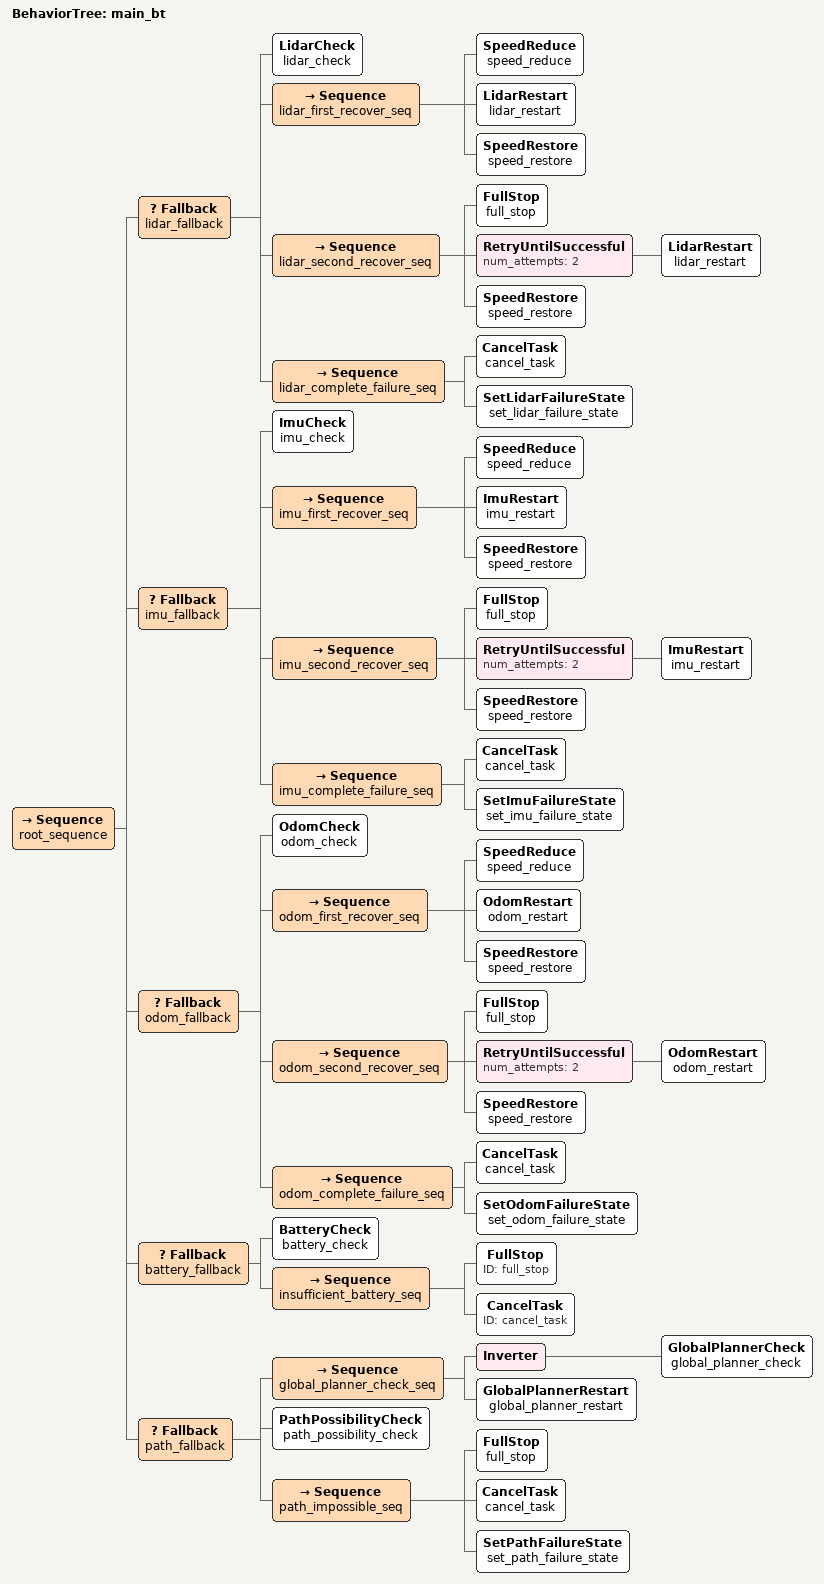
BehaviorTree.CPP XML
<?xml version="1.0"?>
<root BTCPP_format="4" >
    <BehaviorTree ID="main_bt">
        <Sequence name="root_sequence">
            <Fallback name="lidar_fallback">
                <LidarCheck name="lidar_check"/>
                <Sequence name="lidar_first_recover_seq">
                    <SpeedReduce name="speed_reduce"/>
                    <LidarRestart name="lidar_restart"/>
                    <SpeedRestore name="speed_restore"/>
                </Sequence>
                <Sequence name="lidar_second_recover_seq">
                    <FullStop name="full_stop"/>
                    <RetryUntilSuccessful num_attempts="2">
                        <LidarRestart name="lidar_restart"/>
                    </RetryUntilSuccessful>
                    <SpeedRestore name="speed_restore"/>
                </Sequence>
                <Sequence name="lidar_complete_failure_seq">
                    <CancelTask name="cancel_task"/>
                    <SetLidarFailureState name="set_lidar_failure_state"/>
                </Sequence>
            </Fallback>
            <Fallback name="imu_fallback">
                <ImuCheck name="imu_check"/>
                <Sequence name="imu_first_recover_seq">
                    <SpeedReduce name="speed_reduce"/>
                    <ImuRestart name="imu_restart"/>
                    <SpeedRestore name="speed_restore"/>
                </Sequence>
                <Sequence name="imu_second_recover_seq">
                    <FullStop name="full_stop"/>
                    <RetryUntilSuccessful num_attempts="2">
                        <ImuRestart name="imu_restart"/>
                    </RetryUntilSuccessful>
                    <SpeedRestore name="speed_restore"/>
                </Sequence>
                <Sequence name="imu_complete_failure_seq">
                    <CancelTask name="cancel_task"/>
                    <SetImuFailureState name="set_imu_failure_state"/>
                </Sequence>
            </Fallback>
            <Fallback name="odom_fallback">
                <OdomCheck name="odom_check"/>
                <Sequence name="odom_first_recover_seq">
                    <SpeedReduce name="speed_reduce"/>
                    <OdomRestart name="odom_restart"/>
                    <SpeedRestore name="speed_restore"/>
                </Sequence>
                <Sequence name="odom_second_recover_seq">
                    <FullStop name="full_stop"/>
                    <RetryUntilSuccessful num_attempts="2">
                        <OdomRestart name="odom_restart"/>
                    </RetryUntilSuccessful>
                    <SpeedRestore name="speed_restore"/>
                </Sequence>
                <Sequence name="odom_complete_failure_seq">
                    <CancelTask name="cancel_task"/>
                    <SetOdomFailureState name="set_odom_failure_state"/>
                </Sequence>
            </Fallback>
            <Fallback name="battery_fallback">
                <BatteryCheck name="battery_check"/>
                <Sequence name="insufficient_battery_seq">
                    <FullStop ID="full_stop"/>
                    <CancelTask ID="cancel_task"/>
                </Sequence>
            </Fallback>
            <Fallback name="path_fallback">
                <Sequence name="global_planner_check_seq">
                    <Inverter>
                        <GlobalPlannerCheck name="global_planner_check"/>
                    </Inverter>
                    <GlobalPlannerRestart name="global_planner_restart"/>
                </Sequence>
                <PathPossibilityCheck name="path_possibility_check"/>
                <Sequence name="path_impossible_seq">
                    <FullStop name="full_stop"/>
                    <CancelTask name="cancel_task"/>
                    <SetPathFailureState name="set_path_failure_state"/>
                </Sequence>
            </Fallback>
        </Sequence>
    </BehaviorTree>

    <!-- the BT executor don't require this, but Groot does -->
    <TreeNodeModel>
        <Condition ID="LidarCheck"/>
        <Action ID="LidarRestart"/>
        <Action ID="SetLidarFailureState"/>

        <Condition ID="ImuCheck"/>
        <Action ID="ImuRestart"/>
        <Action ID="SetImuFailureState"/>

        <Condition ID="OdomCheck"/>
        <Action ID="OdomRestart"/>
        <Action ID="SetOdomFailureState"/>

        <Condition ID="BatteryCheck"/>

        <Condition ID="GlobalPlannerCheck"/>
        <Action ID="GlobalPlannerRestart"/>
        <Action ID="SetPathFailureState"/>

        <Action ID="PathPossibilityCheck"/>

        <Action ID="SpeedReduce"/>
        <Action ID="SpeedRestore"/>
        <Action ID="FullStop"/>

        <Action ID="CancelTask"/>
    </TreeNodeModel>
</root>
